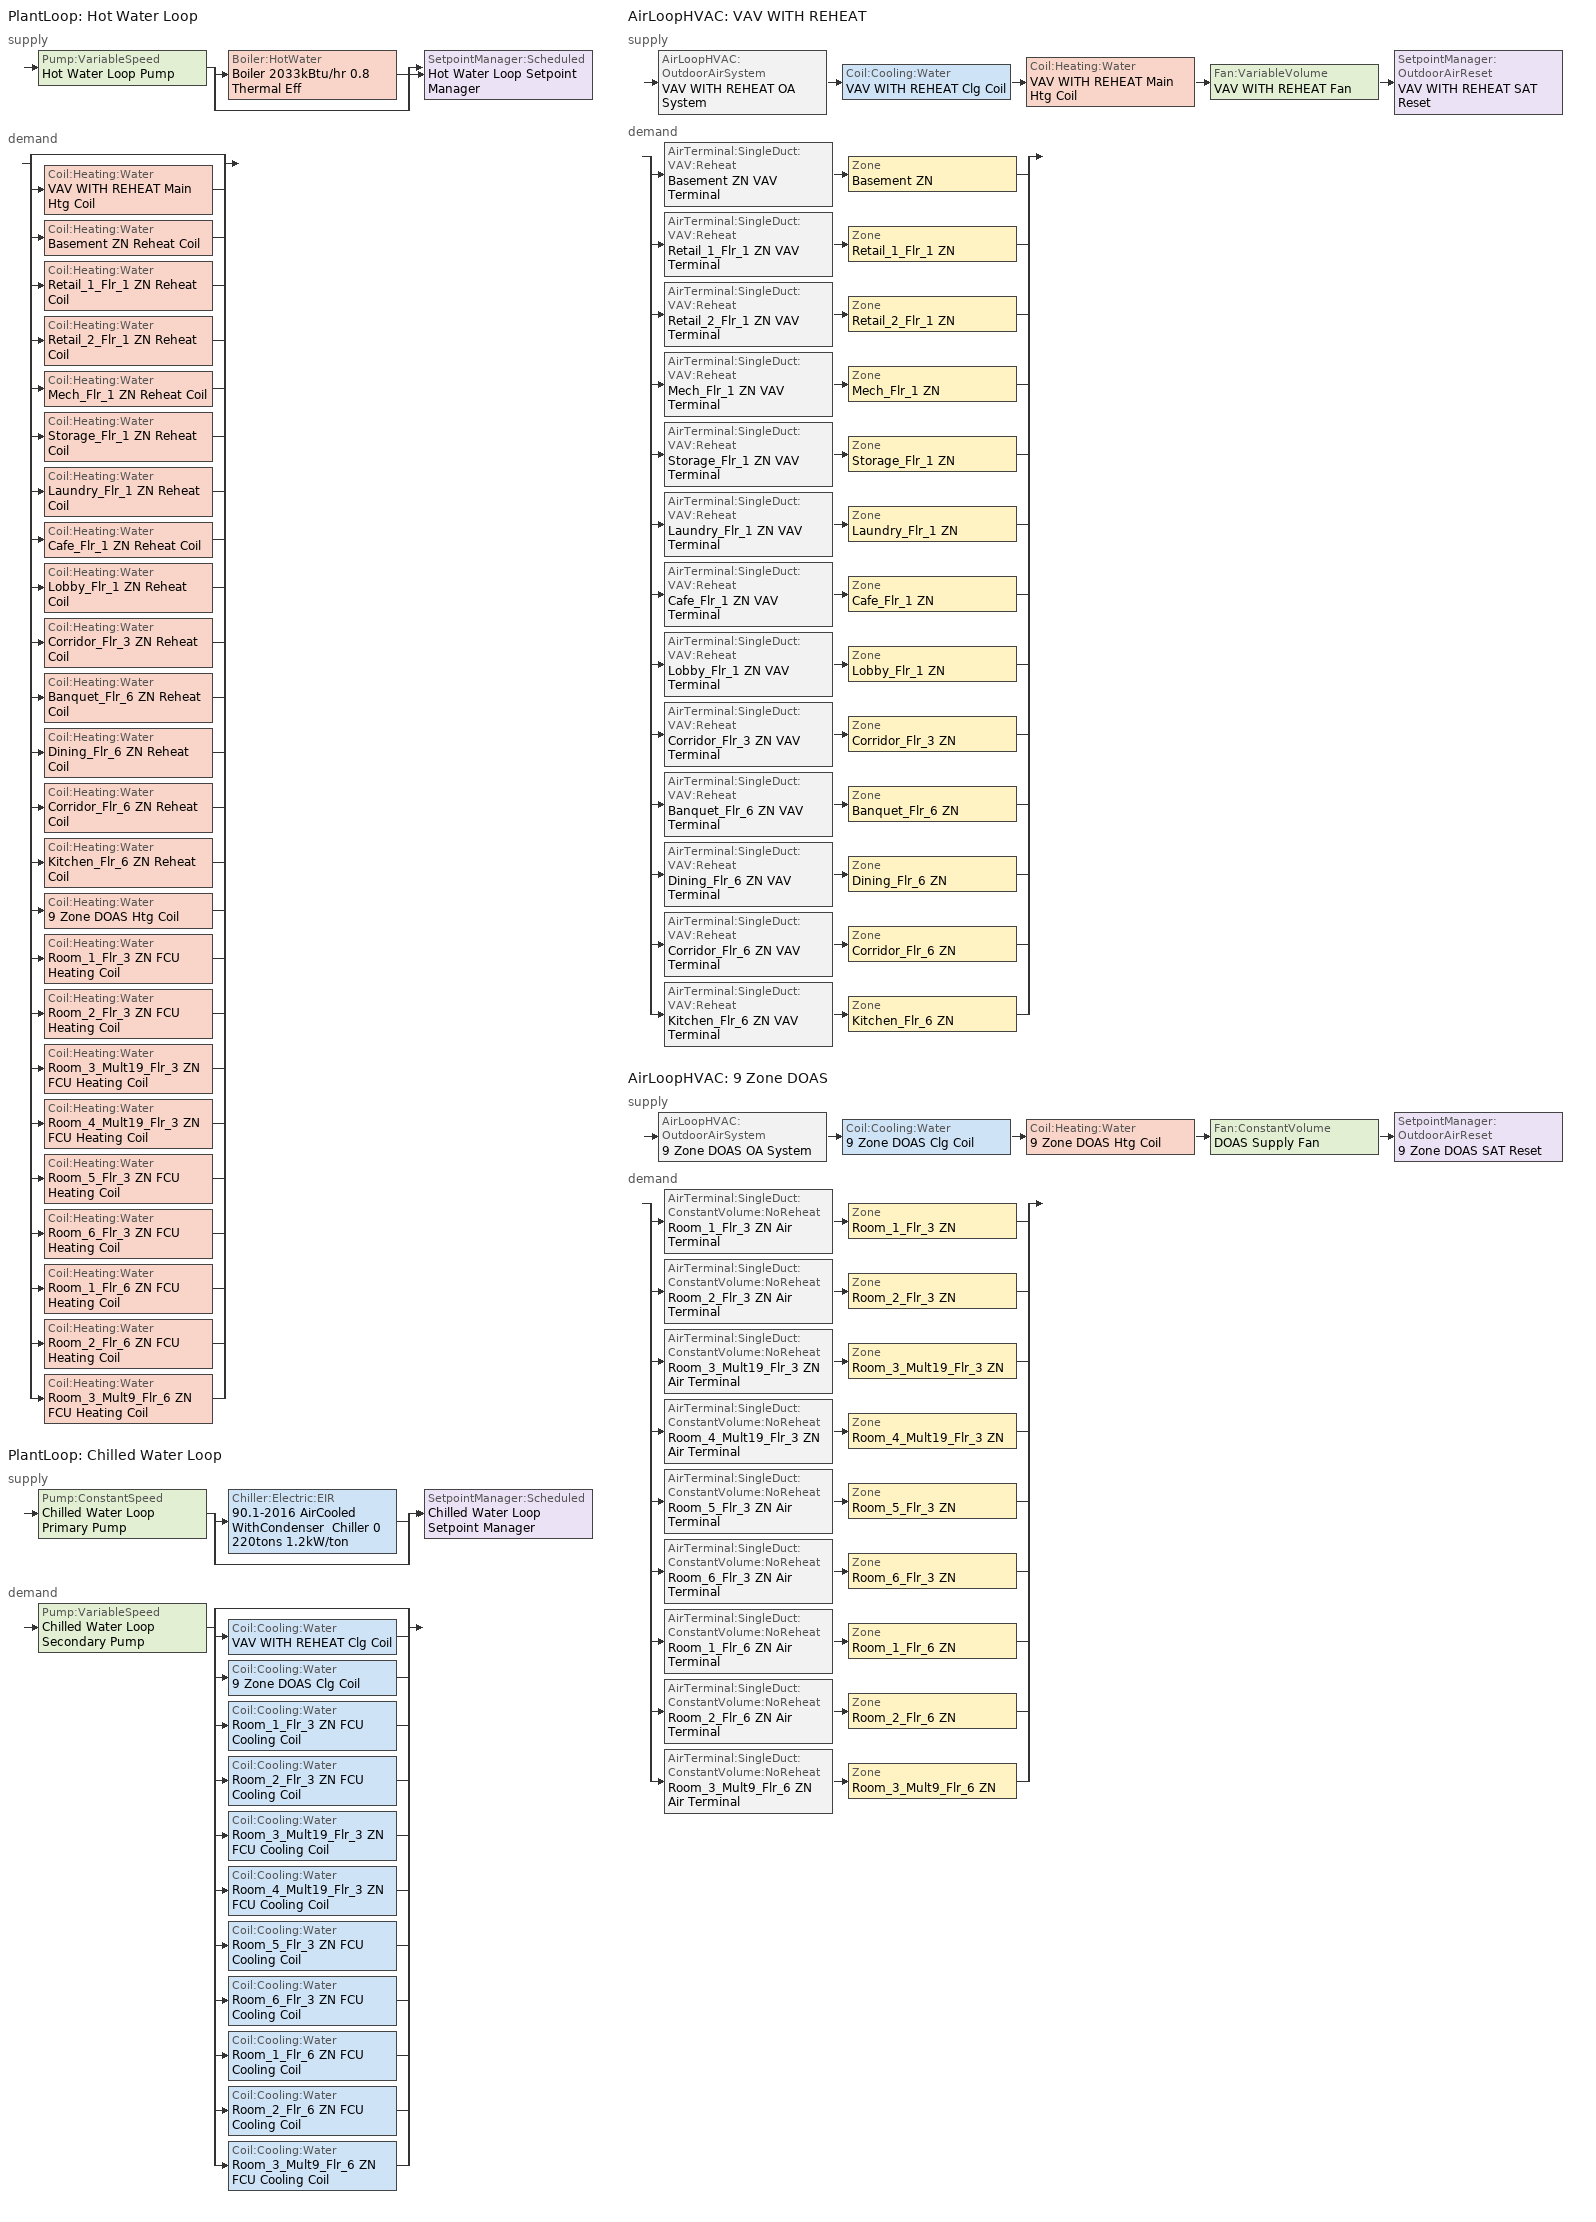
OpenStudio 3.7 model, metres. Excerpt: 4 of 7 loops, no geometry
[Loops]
PlantLoop 'Hot Water Loop'
 supply: Pump:VariableSpeed 'Hot Water Loop Pump' > split
  | Boiler:HotWater 'Boiler 2033kBtu/hr 0.8 Thermal Eff'
  | bypass
  join > SetpointManager:Scheduled 'Hot Water Loop Setpoint Manager'
 demand: split
  | bypass
  | Coil:Heating:Water 'VAV WITH REHEAT Main Htg Coil'
  | Coil:Heating:Water 'Basement ZN Reheat Coil'
  | Coil:Heating:Water 'Retail_1_Flr_1 ZN Reheat Coil'
  | Coil:Heating:Water 'Retail_2_Flr_1 ZN Reheat Coil'
  | Coil:Heating:Water 'Mech_Flr_1 ZN Reheat Coil'
  | Coil:Heating:Water 'Storage_Flr_1 ZN Reheat Coil'
  | Coil:Heating:Water 'Laundry_Flr_1 ZN Reheat Coil'
  | Coil:Heating:Water 'Cafe_Flr_1 ZN Reheat Coil'
  | Coil:Heating:Water 'Lobby_Flr_1 ZN Reheat Coil'
  | Coil:Heating:Water 'Corridor_Flr_3 ZN Reheat Coil'
  | Coil:Heating:Water 'Banquet_Flr_6 ZN Reheat Coil'
  | Coil:Heating:Water 'Dining_Flr_6 ZN Reheat Coil'
  | Coil:Heating:Water 'Corridor_Flr_6 ZN Reheat Coil'
  | Coil:Heating:Water 'Kitchen_Flr_6 ZN Reheat Coil'
  | Coil:Heating:Water '9 Zone DOAS Htg Coil'
  | Coil:Heating:Water 'Room_1_Flr_3 ZN FCU Heating Coil'
  | Coil:Heating:Water 'Room_2_Flr_3 ZN FCU Heating Coil'
  | Coil:Heating:Water 'Room_3_Mult19_Flr_3 ZN FCU Heating Coil'
  | Coil:Heating:Water 'Room_4_Mult19_Flr_3 ZN FCU Heating Coil'
  | Coil:Heating:Water 'Room_5_Flr_3 ZN FCU Heating Coil'
  | Coil:Heating:Water 'Room_6_Flr_3 ZN FCU Heating Coil'
  | Coil:Heating:Water 'Room_1_Flr_6 ZN FCU Heating Coil'
  | Coil:Heating:Water 'Room_2_Flr_6 ZN FCU Heating Coil'
  | Coil:Heating:Water 'Room_3_Mult9_Flr_6 ZN FCU Heating Coil'
PlantLoop 'Chilled Water Loop'
 supply: Pump:ConstantSpeed 'Chilled Water Loop Primary Pump' > split
  | Chiller:Electric:EIR '90.1-2016 AirCooled WithCondenser  Chiller 0 220tons 1.2kW/ton'
  | bypass
  join > SetpointManager:Scheduled 'Chilled Water Loop Setpoint Manager'
 demand: Pump:VariableSpeed 'Chilled Water Loop Secondary Pump' > split
  | bypass
  | Coil:Cooling:Water 'VAV WITH REHEAT Clg Coil'
  | Coil:Cooling:Water '9 Zone DOAS Clg Coil'
  | Coil:Cooling:Water 'Room_1_Flr_3 ZN FCU Cooling Coil'
  | Coil:Cooling:Water 'Room_2_Flr_3 ZN FCU Cooling Coil'
  | Coil:Cooling:Water 'Room_3_Mult19_Flr_3 ZN FCU Cooling Coil'
  | Coil:Cooling:Water 'Room_4_Mult19_Flr_3 ZN FCU Cooling Coil'
  | Coil:Cooling:Water 'Room_5_Flr_3 ZN FCU Cooling Coil'
  | Coil:Cooling:Water 'Room_6_Flr_3 ZN FCU Cooling Coil'
  | Coil:Cooling:Water 'Room_1_Flr_6 ZN FCU Cooling Coil'
  | Coil:Cooling:Water 'Room_2_Flr_6 ZN FCU Cooling Coil'
  | Coil:Cooling:Water 'Room_3_Mult9_Flr_6 ZN FCU Cooling Coil'
AirLoopHVAC 'VAV WITH REHEAT'
 supply: AirLoopHVAC:OutdoorAirSystem 'VAV WITH REHEAT OA System' > Coil:Cooling:Water 'VAV WITH REHEAT Clg Coil' > Coil:Heating:Water 'VAV WITH REHEAT Main Htg Coil' > Fan:VariableVolume 'VAV WITH REHEAT Fan' > SetpointManager:OutdoorAirReset 'VAV WITH REHEAT SAT Reset'
 demand: split
  | AirTerminal:SingleDuct:VAV:Reheat 'Basement ZN VAV Terminal' > Zone 'Basement ZN'
  | AirTerminal:SingleDuct:VAV:Reheat 'Retail_1_Flr_1 ZN VAV Terminal' > Zone 'Retail_1_Flr_1 ZN'
  | AirTerminal:SingleDuct:VAV:Reheat 'Retail_2_Flr_1 ZN VAV Terminal' > Zone 'Retail_2_Flr_1 ZN'
  | AirTerminal:SingleDuct:VAV:Reheat 'Mech_Flr_1 ZN VAV Terminal' > Zone 'Mech_Flr_1 ZN'
  | AirTerminal:SingleDuct:VAV:Reheat 'Storage_Flr_1 ZN VAV Terminal' > Zone 'Storage_Flr_1 ZN'
  | AirTerminal:SingleDuct:VAV:Reheat 'Laundry_Flr_1 ZN VAV Terminal' > Zone 'Laundry_Flr_1 ZN'
  | AirTerminal:SingleDuct:VAV:Reheat 'Cafe_Flr_1 ZN VAV Terminal' > Zone 'Cafe_Flr_1 ZN'
  | AirTerminal:SingleDuct:VAV:Reheat 'Lobby_Flr_1 ZN VAV Terminal' > Zone 'Lobby_Flr_1 ZN'
  | AirTerminal:SingleDuct:VAV:Reheat 'Corridor_Flr_3 ZN VAV Terminal' > Zone 'Corridor_Flr_3 ZN'
  | AirTerminal:SingleDuct:VAV:Reheat 'Banquet_Flr_6 ZN VAV Terminal' > Zone 'Banquet_Flr_6 ZN'
  | AirTerminal:SingleDuct:VAV:Reheat 'Dining_Flr_6 ZN VAV Terminal' > Zone 'Dining_Flr_6 ZN'
  | AirTerminal:SingleDuct:VAV:Reheat 'Corridor_Flr_6 ZN VAV Terminal' > Zone 'Corridor_Flr_6 ZN'
  | AirTerminal:SingleDuct:VAV:Reheat 'Kitchen_Flr_6 ZN VAV Terminal' > Zone 'Kitchen_Flr_6 ZN'
AirLoopHVAC '9 Zone DOAS'
 supply: AirLoopHVAC:OutdoorAirSystem '9 Zone DOAS OA System' > Coil:Cooling:Water '9 Zone DOAS Clg Coil' > Coil:Heating:Water '9 Zone DOAS Htg Coil' > Fan:ConstantVolume 'DOAS Supply Fan' > SetpointManager:OutdoorAirReset '9 Zone DOAS SAT Reset'
 demand: split
  | AirTerminal:SingleDuct:ConstantVolume:NoReheat 'Room_1_Flr_3 ZN Air Terminal' > Zone 'Room_1_Flr_3 ZN'
  | AirTerminal:SingleDuct:ConstantVolume:NoReheat 'Room_2_Flr_3 ZN Air Terminal' > Zone 'Room_2_Flr_3 ZN'
  | AirTerminal:SingleDuct:ConstantVolume:NoReheat 'Room_3_Mult19_Flr_3 ZN Air Terminal' > Zone 'Room_3_Mult19_Flr_3 ZN'
  | AirTerminal:SingleDuct:ConstantVolume:NoReheat 'Room_4_Mult19_Flr_3 ZN Air Terminal' > Zone 'Room_4_Mult19_Flr_3 ZN'
  | AirTerminal:SingleDuct:ConstantVolume:NoReheat 'Room_5_Flr_3 ZN Air Terminal' > Zone 'Room_5_Flr_3 ZN'
  | AirTerminal:SingleDuct:ConstantVolume:NoReheat 'Room_6_Flr_3 ZN Air Terminal' > Zone 'Room_6_Flr_3 ZN'
  | AirTerminal:SingleDuct:ConstantVolume:NoReheat 'Room_1_Flr_6 ZN Air Terminal' > Zone 'Room_1_Flr_6 ZN'
  | AirTerminal:SingleDuct:ConstantVolume:NoReheat 'Room_2_Flr_6 ZN Air Terminal' > Zone 'Room_2_Flr_6 ZN'
  | AirTerminal:SingleDuct:ConstantVolume:NoReheat 'Room_3_Mult9_Flr_6 ZN Air Terminal' > Zone 'Room_3_Mult9_Flr_6 ZN'
[Sizing:Zone] Zone Cooling Design Supply Air Temperature Input Method=SupplyAirTemperature; Zone Cooling Design Supply Air Temperature {C}=12.7778; Zone Cooling Design Supply Air Temperature Difference {deltaC}=11.11; Zone Heating Design Supply Air Temperature Input Method=SupplyAirTemperature; Zone Heating Design Supply Air Temperature {C}=40; Zone Heating Design Supply Air Temperature Difference {deltaC}=11.11; Zone Cooling Design Supply Air Humidity Ratio {kg-H2O/kg-air}=0.0085; Zone Heating Design Supply Air Humidity Ratio {kg-H2O/kg-air}=0.008; Heating Design Air Flow Method=DesignDay; Zone Load Sizing Method=Sensible Load Only No Latent Load; Zone Latent Cooling Design Supply Air Humidity Ratio Input Method=HumidityRatioDifference; Zone Cooling Design Supply Air Humidity Ratio Difference {kgWater/kgDryAir}=0.005; Zone Latent Heating Design Supply Air Humidity Ratio Input Method=HumidityRatioDifference; Zone Humidification Design Supply Air Humidity Ratio Difference {kgWater/kgDryAir}=0.005
Name | Cooling Design Air Flow Method | Account for Dedicated Outdoor Air System | Dedicated Outdoor Air System Control Strategy | Dedicated Outdoor Air Low Setpoint Temperature for Design {C} | Dedicated Outdoor Air High Setpoint Temperature for Design {C} | Design Minimum Zone Ventilation Efficiency | Cooling Minimum Air Flow {m3/s}
Banquet_Flr_6 ZN; Cafe_Flr_1 ZN; Corridor_Flr_3 ZN; Corridor_Flr_6 ZN; Dining_Flr_6 ZN; Lobby_Flr_1 ZN; Mech_Flr_1 ZN; Retail_1_Flr_1 ZN; Retail_2_Flr_1 ZN; Storage_Flr_1 ZN | DesignDayWithLimit | No | NeutralSupplyAir | autosize | autosize | 0.6
Laundry_Flr_1 ZN | DesignDayWithLimit | No | NeutralSupplyAir | autosize | autosize | 0.6 | 0.235679
Room_1_Flr_3 ZN; Room_1_Flr_6 ZN; Room_2_Flr_3 ZN; Room_2_Flr_6 ZN; Room_3_Mult19_Flr_3 ZN; Room_3_Mult9_Flr_6 ZN; Room_4_Mult19_Flr_3 ZN; Room_5_Flr_3 ZN; Room_6_Flr_3 ZN | DesignDay | Yes | ColdSupplyAir | 12.7778 | 15.5556
[Zone equipment]
Banquet_Flr_6 ZN: Banquet_Flr_6 ZN VAV Terminal, Banquet_Flr_6 Exhaust Fan
Basement ZN: Basement ZN VAV Terminal
Cafe_Flr_1 ZN: Cafe_Flr_1 ZN VAV Terminal
Corridor_Flr_3 ZN: Corridor_Flr_3 ZN VAV Terminal
Corridor_Flr_6 ZN: Corridor_Flr_6 ZN VAV Terminal
Dining_Flr_6 ZN: Dining_Flr_6 ZN VAV Terminal, Dining_Flr_6 Exhaust Fan
Kitchen_Flr_6 ZN: Kitchen_Flr_6 ZN VAV Terminal, Kitchen_Flr_6 Exhaust Fan
Laundry_Flr_1 ZN: Laundry_Flr_1 ZN VAV Terminal, Laundry_Flr_1 Exhaust Fan
Lobby_Flr_1 ZN: Lobby_Flr_1 ZN VAV Terminal, Lobby_Flr_1 ZN Dummy Transfer Air (Source) Fan
Mech_Flr_1 ZN: Mech_Flr_1 ZN VAV Terminal
Retail_1_Flr_1 ZN: Retail_1_Flr_1 ZN VAV Terminal
Retail_2_Flr_1 ZN: Retail_2_Flr_1 ZN VAV Terminal
Room_1_Flr_3 ZN: Room_1_Flr_3 ZN Air Terminal, Room_1_Flr_3 ZN FCU
Room_1_Flr_6 ZN: Room_1_Flr_6 ZN Air Terminal, Room_1_Flr_6 ZN FCU
Room_2_Flr_3 ZN: Room_2_Flr_3 ZN Air Terminal, Room_2_Flr_3 ZN FCU
Room_2_Flr_6 ZN: Room_2_Flr_6 ZN Air Terminal, Room_2_Flr_6 ZN FCU
Room_3_Mult19_Flr_3 ZN: Room_3_Mult19_Flr_3 ZN Air Terminal, Room_3_Mult19_Flr_3 ZN FCU
Room_3_Mult9_Flr_6 ZN: Room_3_Mult9_Flr_6 ZN Air Terminal, Room_3_Mult9_Flr_6 ZN FCU
Room_4_Mult19_Flr_3 ZN: Room_4_Mult19_Flr_3 ZN Air Terminal, Room_4_Mult19_Flr_3 ZN FCU
Room_5_Flr_3 ZN: Room_5_Flr_3 ZN Air Terminal, Room_5_Flr_3 ZN FCU
Room_6_Flr_3 ZN: Room_6_Flr_3 ZN Air Terminal, Room_6_Flr_3 ZN FCU
Storage_Flr_1 ZN: Storage_Flr_1 ZN VAV Terminal
[PlantLoop] Glycol Concentration=0; Plant Loop Volume {m3}=Autocalculate; Load Distribution Scheme=Optimal
Name | Fluid Type | Minimum Loop Temperature {C} | Maximum Loop Temperature {C} | Common Pipe Simulation
Hot Water Loop | Water | 10
Chilled Water Loop |  | 1 | 40 | CommonPipe
[Sizing:Plant] Sizing Option=NonCoincident; Zone Timesteps in Averaging Window=1; Coincident Sizing Factor Mode=None
Name | Loop Type | Design Loop Exit Temperature {C} | Loop Design Temperature Difference {deltaC}
Hot Water Loop | Heating | 60 | 11.1111
Chilled Water Loop | Cooling | 6.66667 | 8.33333
[SetpointManager:Scheduled] Control Variable=Temperature
Name | Schedule | Setpoint Node or NodeList
Hot Water Loop Setpoint Manager | Hot Water Loop Temp - 140F | Hot Water Loop Supply Outlet Node
Chilled Water Loop Setpoint Manager | Chilled Water Loop Temp - 44F | Chilled Water Loop Supply Outlet Node
[Pump:VariableSpeed] Coefficient 1 of the Part Load Performance Curve=0; Coefficient 2 of the Part Load Performance Curve=0.0205; Coefficient 3 of the Part Load Performance Curve=0.4101; Coefficient 4 of the Part Load Performance Curve=0.5753; Pump Control Type=Intermittent; Skin Loss Radiative Fraction=0.5; Design Power Sizing Method=PowerPerFlowPerPressure; Design Electric Power per Unit Flow Rate {W/(m3/s)}=348701.1; Design Shaft Power per Unit Flow Rate per Unit Head {W-s/m3-Pa}=1.28205; Design Minimum Flow Rate Fraction=0
Name | Rated Pump Head {Pa} | Motor Efficiency | Fraction of Motor Inefficiencies to Fluid Stream
Hot Water Loop Pump | 179344 | 0.895
Chilled Water Loop Secondary Pump | 134508 | 0.917 | 0
[Boiler:HotWater]
Boiler 2033kBtu/hr 0.8 Thermal Eff: Fuel Type=NaturalGas; Nominal Thermal Efficiency=0.8; Efficiency Curve Temperature Evaluation Variable=LeavingBoiler; Normalized Boiler Efficiency Curve=Boiler with Minimum Turndown; Minimum Part Load Ratio=0; Maximum Part Load Ratio=1.2; Optimum Part Load Ratio=1; Water Outlet Upper Temperature Limit {C}=95; Boiler Flow Mode=LeavingSetpointModulated; On Cycle Parasitic Electric Load {W}=0; Off Cycle Parasitic Fuel Load {W}=0; Sizing Factor=1.2
[Pump:ConstantSpeed]
Chilled Water Loop Primary Pump: Rated Flow Rate {m3/s}=autosize; Rated Pump Head {Pa}=44836; Rated Power Consumption {W}=autosize; Motor Efficiency=0.865; Fraction of Motor Inefficiencies to Fluid Stream=0; Pump Control Type=Intermittent; Design Power Sizing Method=PowerPerFlowPerPressure; Design Electric Power per Unit Flow Rate {W/(m3/s)}=348701.1; Design Shaft Power per Unit Flow Rate per Unit Head {W-s/m3-Pa}=1.28205
[Chiller:Electric:EIR]
90.1-2016 AirCooled WithCondenser  Chiller 0 220tons 1.2kW/ton: Reference Capacity {W}=Autosize; Reference COP {W/W}=2.96044; Reference Leaving Chilled Water Temperature {C}=6.66667; Reference Entering Condenser Fluid Temperature {C}=35; Reference Chilled Water Flow Rate {m3/s}=Autosize; Cooling Capacity Function of Temperature Curve=AirCooled_Chiller_2010_PathA_CAPFT; Electric Input to Cooling Output Ratio Function of Temperature Curve=AirCooled_Chiller_2010_PathA_EIRFT; Electric Input to Cooling Output Ratio Function of Part Load Ratio Curve=AirCooled_Chiller_AllCapacities_2004_2010_EIRFPLR; Minimum Part Load Ratio=0.15; Maximum Part Load Ratio=1; Optimum Part Load Ratio=1; Minimum Unloading Ratio=0.25; Condenser Type=AirCooled; Leaving Chilled Water Lower Temperature Limit {C}=2.22222; Chiller Flow Mode=ConstantFlow; Design Heat Recovery Water Flow Rate {m3/s}=Autosize; Sizing Factor=1; Basin Heater Capacity {W/K}=0; Basin Heater Setpoint Temperature {C}=10; Condenser Heat Recovery Relative Capacity Fraction=1
[AirLoopHVAC] Availability Schedule=HotelLarge HVACOperationSchd; Design Supply Air Flow Rate {m3/s}=autosize; Design Return Air Flow Fraction of Supply Air Flow=1
VAV WITH REHEAT; 9 Zone DOAS
[Sizing:System] Preheat Design Humidity Ratio {kg-H2O/kg-Air}=0.008; Precool Design Humidity Ratio {kg-H2O/kg-Air}=0.008; Central Cooling Design Supply Air Temperature {C}=12.7778; Sizing Option=Coincident; Central Cooling Design Supply Air Humidity Ratio {kg-H2O/kg-Air}=0.0085; Zone Maximum Outdoor Air Fraction=1; Cooling Supply Air Flow Rate Per Floor Area {m3/s-m2}=0.00996765; Cooling Fraction of Autosized Cooling Supply Air Flow Rate=1; Cooling Supply Air Flow Rate Per Unit Cooling Capacity {m3/s-W}=3.94755e-05; Heating Supply Air Flow Rate Per Floor Area {m3/s-m2}=0.00996765; Heating Fraction of Autosized Heating Supply Air Flow Rate=1; Heating Fraction of Autosized Cooling Supply Air Flow Rate=1; Heating Supply Air Flow Rate Per Unit Heating Capacity {m3/s-W}=3.15882e-05; Cooling Design Capacity Method=CoolingDesignCapacity; Cooling Design Capacity {W}=autosize; Cooling Design Capacity Per Floor Area {W/m2}=234.7; Fraction of Autosized Cooling Design Capacity=1; Heating Design Capacity Method=HeatingDesignCapacity; Heating Design Capacity {W}=autosize; Heating Design Capacity Per Floor Area {W/m2}=157; Fraction of Autosized Heating Design Capacity=1; Central Cooling Capacity Control Method=OnOff; Occupant Diversity=autosize
Name | Type of Load to Size On | Design Outdoor Air Flow Rate {m3/s} | Central Heating Maximum System Air Flow Ratio | Preheat Design Temperature {C} | Precool Design Temperature {C} | Central Heating Design Supply Air Temperature {C} | 100% Outdoor Air in Cooling | 100% Outdoor Air in Heating | Central Heating Design Supply Air Humidity Ratio {kg-H2O/kg-Air} | Cooling Design Air Flow Method | Heating Design Air Flow Method | System Outdoor Air Method
VAV WITH REHEAT | Sensible | 9.84798 | 0.3 | 7.22222 | 12.7778 | 12.7778 | No | No | 0.008 | DesignDay | DesignDay | ZoneSum
9 Zone DOAS | VentilationRequirement |  | 1 | 7 | 12.8 | 15.5556 | Yes | Yes
[Fan:VariableVolume]
VAV WITH REHEAT Fan: Availability Schedule=Always On Discrete; Fan Total Efficiency=0.6175; Pressure Rise {Pa}=1389.92; Maximum Flow Rate {m3/s}=Autosize; Fan Power Minimum Flow Rate Input Method=Fraction; Fan Power Minimum Flow Fraction=0.25; Fan Power Minimum Air Flow Rate {m3/s}=0; Motor Efficiency=0.95; Motor In Airstream Fraction=1; Fan Power Coefficient 1=0.04076; Fan Power Coefficient 2=0.0881; Fan Power Coefficient 3=-0.0729; Fan Power Coefficient 4=0.9437; Fan Power Coefficient 5=0
[Coil:Heating:Water] Availability Schedule=Always On Discrete; Rated Inlet Water Temperature {C}=60; Rated Outlet Water Temperature {C}=48.8889
Name | Rated Inlet Air Temperature {C} | Rated Outlet Air Temperature {C}
VAV WITH REHEAT Main Htg Coil | 7.22222 | 12.7778
Basement ZN Reheat Coil; Retail_1_Flr_1 ZN Reheat Coil; Retail_2_Flr_1 ZN Reheat Coil; Mech_Flr_1 ZN Reheat Coil; Storage_Flr_1 ZN Reheat Coil; Laundry_Flr_1 ZN Reheat Coil; Cafe_Flr_1 ZN Reheat Coil; Lobby_Flr_1 ZN Reheat Coil; Corridor_Flr_3 ZN Reheat Coil; Banquet_Flr_6 ZN Reheat Coil; Dining_Flr_6 ZN Reheat Coil; Corridor_Flr_6 ZN Reheat Coil; Kitchen_Flr_6 ZN Reheat Coil | 12.7778 | 32.2222
9 Zone DOAS Htg Coil | 16.6 | 32.2
Room_1_Flr_3 ZN FCU Heating Coil; Room_2_Flr_3 ZN FCU Heating Coil; Room_3_Mult19_Flr_3 ZN FCU Heating Coil; Room_4_Mult19_Flr_3 ZN FCU Heating Coil; Room_5_Flr_3 ZN FCU Heating Coil; Room_6_Flr_3 ZN FCU Heating Coil; Room_1_Flr_6 ZN FCU Heating Coil; Room_2_Flr_6 ZN FCU Heating Coil; Room_3_Mult9_Flr_6 ZN FCU Heating Coil | 16.6 | 40
[Controller:WaterCoil] Minimum Actuated Flow {m3/s}=0
Name | Water Coil | Action | Controller Convergence Tolerance {deltaC}
VAV WITH REHEAT Main Htg Coil Controller | VAV WITH REHEAT Main Htg Coil | Normal | 0.0001
VAV WITH REHEAT Clg Coil Controller | VAV WITH REHEAT Clg Coil | Reverse
Basement ZN Reheat Coil Controller | Basement ZN Reheat Coil | Normal | 0.0001
Retail_1_Flr_1 ZN Reheat Coil Controller | Retail_1_Flr_1 ZN Reheat Coil | Normal | 0.0001
Retail_2_Flr_1 ZN Reheat Coil Controller | Retail_2_Flr_1 ZN Reheat Coil | Normal | 0.0001
Mech_Flr_1 ZN Reheat Coil Controller | Mech_Flr_1 ZN Reheat Coil | Normal | 0.0001
Storage_Flr_1 ZN Reheat Coil Controller | Storage_Flr_1 ZN Reheat Coil | Normal | 0.0001
Laundry_Flr_1 ZN Reheat Coil Controller | Laundry_Flr_1 ZN Reheat Coil | Normal | 0.0001
Cafe_Flr_1 ZN Reheat Coil Controller | Cafe_Flr_1 ZN Reheat Coil | Normal | 0.0001
Lobby_Flr_1 ZN Reheat Coil Controller | Lobby_Flr_1 ZN Reheat Coil | Normal | 0.0001
Corridor_Flr_3 ZN Reheat Coil Controller | Corridor_Flr_3 ZN Reheat Coil | Normal | 0.0001
Banquet_Flr_6 ZN Reheat Coil Controller | Banquet_Flr_6 ZN Reheat Coil | Normal | 0.0001
Dining_Flr_6 ZN Reheat Coil Controller | Dining_Flr_6 ZN Reheat Coil | Normal | 0.0001
Corridor_Flr_6 ZN Reheat Coil Controller | Corridor_Flr_6 ZN Reheat Coil | Normal | 0.0001
Kitchen_Flr_6 ZN Reheat Coil Controller | Kitchen_Flr_6 ZN Reheat Coil | Normal | 0.0001
9 Zone DOAS Htg Coil Controller | 9 Zone DOAS Htg Coil | Normal | 0.0001
9 Zone DOAS Clg Coil Controller | 9 Zone DOAS Clg Coil | Reverse
Room_1_Flr_3 ZN FCU Cooling Coil Controller | Room_1_Flr_3 ZN FCU Cooling Coil | Reverse
Room_1_Flr_3 ZN FCU Heating Coil Controller | Room_1_Flr_3 ZN FCU Heating Coil | Normal | 0.0001
Room_2_Flr_3 ZN FCU Cooling Coil Controller | Room_2_Flr_3 ZN FCU Cooling Coil | Reverse
Room_2_Flr_3 ZN FCU Heating Coil Controller | Room_2_Flr_3 ZN FCU Heating Coil | Normal | 0.0001
Room_3_Mult19_Flr_3 ZN FCU Cooling Coil Controller | Room_3_Mult19_Flr_3 ZN FCU Cooling Coil | Reverse
Room_3_Mult19_Flr_3 ZN FCU Heating Coil Controller | Room_3_Mult19_Flr_3 ZN FCU Heating Coil | Normal | 0.0001
Room_4_Mult19_Flr_3 ZN FCU Cooling Coil Controller | Room_4_Mult19_Flr_3 ZN FCU Cooling Coil | Reverse
Room_4_Mult19_Flr_3 ZN FCU Heating Coil Controller | Room_4_Mult19_Flr_3 ZN FCU Heating Coil | Normal | 0.0001
Room_5_Flr_3 ZN FCU Cooling Coil Controller | Room_5_Flr_3 ZN FCU Cooling Coil | Reverse
Room_5_Flr_3 ZN FCU Heating Coil Controller | Room_5_Flr_3 ZN FCU Heating Coil | Normal | 0.0001
Room_6_Flr_3 ZN FCU Cooling Coil Controller | Room_6_Flr_3 ZN FCU Cooling Coil | Reverse
Room_6_Flr_3 ZN FCU Heating Coil Controller | Room_6_Flr_3 ZN FCU Heating Coil | Normal | 0.0001
Room_1_Flr_6 ZN FCU Cooling Coil Controller | Room_1_Flr_6 ZN FCU Cooling Coil | Reverse
Room_1_Flr_6 ZN FCU Heating Coil Controller | Room_1_Flr_6 ZN FCU Heating Coil | Normal | 0.0001
Room_2_Flr_6 ZN FCU Cooling Coil Controller | Room_2_Flr_6 ZN FCU Cooling Coil | Reverse
Room_2_Flr_6 ZN FCU Heating Coil Controller | Room_2_Flr_6 ZN FCU Heating Coil | Normal | 0.0001
Room_3_Mult9_Flr_6 ZN FCU Cooling Coil Controller | Room_3_Mult9_Flr_6 ZN FCU Cooling Coil | Reverse
Room_3_Mult9_Flr_6 ZN FCU Heating Coil Controller | Room_3_Mult9_Flr_6 ZN FCU Heating Coil | Normal | 0.0001
[Coil:Cooling:Water] Availability Schedule=Always On Discrete; Design Inlet Water Temperature {C}=Autosize; Heat Exchanger Configuration=CrossFlow
VAV WITH REHEAT Clg Coil; 9 Zone DOAS Clg Coil; Room_1_Flr_3 ZN FCU Cooling Coil; Room_2_Flr_3 ZN FCU Cooling Coil; Room_3_Mult19_Flr_3 ZN FCU Cooling Coil; Room_4_Mult19_Flr_3 ZN FCU Cooling Coil; Room_5_Flr_3 ZN FCU Cooling Coil; Room_6_Flr_3 ZN FCU Cooling Coil; Room_1_Flr_6 ZN FCU Cooling Coil; Room_2_Flr_6 ZN FCU Cooling Coil; Room_3_Mult9_Flr_6 ZN FCU Cooling Coil
[Controller:OutdoorAir] Maximum Outdoor Air Flow Rate {m3/s}=Autosize; Economizer Control Action Type=ModulateFlow; Lockout Type=LockoutWithHeating; Minimum Limit Type=FixedMinimum; Minimum Outdoor Air Schedule=HotelLarge MinOA_MotorizedDamper_Sched; High Humidity Control=No; Economizer Operation Staging=InterlockedWithMechanicalCooling
Name | Minimum Outdoor Air Flow Rate {m3/s} | Economizer Control Type | Controller Mechanical Ventilation | Heat Recovery Bypass Control Type | Minimum Fraction of Outdoor Air Schedule
VAV WITH REHEAT OA Controller | 0 | DifferentialDryBulb | VAV WITH REHEAT Vent Controller | BypassWhenOAFlowGreaterThanMinimum
9 Zone DOAS OA Controller | autosize | DifferentialDrybulb | Controller Mechanical Ventilation 1 | BypassWhenWithinEconomizerLimits | HotelLarge FLR_3_DOAS_OAminOAFracSchedule
[Controller:MechanicalVentilation] Availability Schedule=Always On Discrete
Name | System Outdoor Air Method
VAV WITH REHEAT Vent Controller | Standard62.1VentilationRateProcedureWithLimit
Controller Mechanical Ventilation 1
[AirLoopHVAC:OutdoorAirSystem]
Name | Controller
VAV WITH REHEAT OA System | VAV WITH REHEAT OA Controller
9 Zone DOAS OA System | 9 Zone DOAS OA Controller
[AirTerminal:SingleDuct:VAV:Reheat] Availability Schedule=Always On Discrete; Maximum Air Flow Rate {m3/s}=AutoSize; Zone Minimum Air Flow Input Method=Constant; Constant Minimum Air Flow Fraction=0.482311; Fixed Minimum Air Flow Rate {m3/s}=0; Maximum Hot Water or Steam Flow Rate {m3/s}=AutoSize; Minimum Hot Water or Steam Flow Rate {m3/s}=0; Convergence Tolerance=0.001; Damper Heating Action=ReverseWithLimits; Maximum Flow per Zone Floor Area During Reheat {m3/s-m2}=AutoSize; Maximum Flow Fraction During Reheat=0.5; Maximum Reheat Air Temperature {C}=32.2222; Control For Outdoor Air=No
Name | Reheat Coil
Basement ZN VAV Terminal | Basement ZN Reheat Coil
Retail_1_Flr_1 ZN VAV Terminal | Retail_1_Flr_1 ZN Reheat Coil
Retail_2_Flr_1 ZN VAV Terminal | Retail_2_Flr_1 ZN Reheat Coil
Mech_Flr_1 ZN VAV Terminal | Mech_Flr_1 ZN Reheat Coil
Storage_Flr_1 ZN VAV Terminal | Storage_Flr_1 ZN Reheat Coil
Laundry_Flr_1 ZN VAV Terminal | Laundry_Flr_1 ZN Reheat Coil
Cafe_Flr_1 ZN VAV Terminal | Cafe_Flr_1 ZN Reheat Coil
Lobby_Flr_1 ZN VAV Terminal | Lobby_Flr_1 ZN Reheat Coil
Corridor_Flr_3 ZN VAV Terminal | Corridor_Flr_3 ZN Reheat Coil
Banquet_Flr_6 ZN VAV Terminal | Banquet_Flr_6 ZN Reheat Coil
Dining_Flr_6 ZN VAV Terminal | Dining_Flr_6 ZN Reheat Coil
Corridor_Flr_6 ZN VAV Terminal | Corridor_Flr_6 ZN Reheat Coil
Kitchen_Flr_6 ZN VAV Terminal | Kitchen_Flr_6 ZN Reheat Coil
[Fan:ConstantVolume]
DOAS Supply Fan: Availability Schedule=Always On Discrete; Fan Total Efficiency=0.58175; Pressure Rise {Pa}=622.722; Maximum Flow Rate {m3/s}=2.0512; Motor Efficiency=0.895; Motor In Airstream Fraction=1
[SetpointManager:OutdoorAirReset] Control Variable=Temperature; Setpoint at Outdoor Low Temperature {C}=15.5556; Setpoint at Outdoor High Temperature {C}=12.7778; Outdoor High Temperature {C}=21.1111
Name | Outdoor Low Temperature {C} | Setpoint Node or NodeList
9 Zone DOAS SAT Reset | 15.5556 | 9 Zone DOAS Supply Outlet Node
VAV WITH REHEAT SAT Reset | 10 | VAV WITH REHEAT Supply Outlet Node
[AirTerminal:SingleDuct:ConstantVolume:NoReheat] Maximum Air Flow Rate {m3/s}=AutoSize
Name | Availability Schedule
Room_1_Flr_3 ZN Air Terminal; Room_2_Flr_3 ZN Air Terminal; Room_4_Mult19_Flr_3 ZN Air Terminal; Room_5_Flr_3 ZN Air Terminal; Room_6_Flr_3 ZN Air Terminal; Room_1_Flr_6 ZN Air Terminal; Room_2_Flr_6 ZN Air Terminal; Room_3_Mult9_Flr_6 ZN Air Terminal | LargeHotel_GuestRoom_Vent_Ctrl_Sch
Room_3_Mult19_Flr_3 ZN Air Terminal | Always On Discrete
[Fan:OnOff] Fan Total Efficiency=0.385; Pressure Rise {Pa}=270.9; Maximum Flow Rate {m3/s}=autosize; Motor Efficiency=0.7; Motor In Airstream Fraction=1
Name | Availability Schedule | Fan Power Ratio Function of Speed Ratio Curve | Fan Efficiency Ratio Function of Speed Ratio Curve
Room_1_Flr_3 ZN Fan Coil fan | Always On Discrete | Fan On Off Power Curve | Fan On Off Efficiency Curve
Room_2_Flr_3 ZN Fan Coil fan | Always On Discrete | Fan On Off Power Curve 1 | Fan On Off Efficiency Curve 1
Room_3_Mult19_Flr_3 ZN Fan Coil fan | GuestroomVacantFanSchedule | Fan On Off Power Curve 2 | Fan On Off Efficiency Curve 2
Room_4_Mult19_Flr_3 ZN Fan Coil fan | Always On Discrete | Fan On Off Power Curve 3 | Fan On Off Efficiency Curve 3
Room_5_Flr_3 ZN Fan Coil fan | Always On Discrete | Fan On Off Power Curve 4 | Fan On Off Efficiency Curve 4
Room_6_Flr_3 ZN Fan Coil fan | Always On Discrete | Fan On Off Power Curve 5 | Fan On Off Efficiency Curve 5
Room_1_Flr_6 ZN Fan Coil fan | Always On Discrete | Fan On Off Power Curve 6 | Fan On Off Efficiency Curve 6
Room_2_Flr_6 ZN Fan Coil fan | Always On Discrete | Fan On Off Power Curve 7 | Fan On Off Efficiency Curve 7
Room_3_Mult9_Flr_6 ZN Fan Coil fan | Always On Discrete | Fan On Off Power Curve 8 | Fan On Off Efficiency Curve 8
[ZoneHVAC:FourPipeFanCoil] Availability Schedule=Always On Discrete; Capacity Control Method=CyclingFan; Maximum Supply Air Flow Rate {m3/s}=autosize; Maximum Outdoor Air Flow Rate {m3/s}=0; Maximum Cold Water Flow Rate {m3/s}=autosize; Maximum Hot Water Flow Rate {m3/s}=autosize; Minimum Supply Air Temperature in Cooling Mode {C}=autosize; Maximum Supply Air Temperature in Heating Mode {C}=autosize
Name | Supply Air Fan | Cooling Coil | Heating Coil
Room_1_Flr_3 ZN FCU | Room_1_Flr_3 ZN Fan Coil fan | Room_1_Flr_3 ZN FCU Cooling Coil | Room_1_Flr_3 ZN FCU Heating Coil
Room_2_Flr_3 ZN FCU | Room_2_Flr_3 ZN Fan Coil fan | Room_2_Flr_3 ZN FCU Cooling Coil | Room_2_Flr_3 ZN FCU Heating Coil
Room_3_Mult19_Flr_3 ZN FCU | Room_3_Mult19_Flr_3 ZN Fan Coil fan | Room_3_Mult19_Flr_3 ZN FCU Cooling Coil | Room_3_Mult19_Flr_3 ZN FCU Heating Coil
Room_4_Mult19_Flr_3 ZN FCU | Room_4_Mult19_Flr_3 ZN Fan Coil fan | Room_4_Mult19_Flr_3 ZN FCU Cooling Coil | Room_4_Mult19_Flr_3 ZN FCU Heating Coil
Room_5_Flr_3 ZN FCU | Room_5_Flr_3 ZN Fan Coil fan | Room_5_Flr_3 ZN FCU Cooling Coil | Room_5_Flr_3 ZN FCU Heating Coil
Room_6_Flr_3 ZN FCU | Room_6_Flr_3 ZN Fan Coil fan | Room_6_Flr_3 ZN FCU Cooling Coil | Room_6_Flr_3 ZN FCU Heating Coil
Room_1_Flr_6 ZN FCU | Room_1_Flr_6 ZN Fan Coil fan | Room_1_Flr_6 ZN FCU Cooling Coil | Room_1_Flr_6 ZN FCU Heating Coil
Room_2_Flr_6 ZN FCU | Room_2_Flr_6 ZN Fan Coil fan | Room_2_Flr_6 ZN FCU Cooling Coil | Room_2_Flr_6 ZN FCU Heating Coil
Room_3_Mult9_Flr_6 ZN FCU | Room_3_Mult9_Flr_6 ZN Fan Coil fan | Room_3_Mult9_Flr_6 ZN FCU Cooling Coil | Room_3_Mult9_Flr_6 ZN FCU Heating Coil
[Fan:ZoneExhaust] System Availability Manager Coupling Mode=Decoupled
Name | Availability Schedule | Fan Total Efficiency | Pressure Rise {Pa} | Maximum Flow Rate {m3/s} | Balanced Exhaust Fraction Schedule
Dining_Flr_6 Exhaust Fan; Banquet_Flr_6 Exhaust Fan | HotelLarge Kitchen_Exhaust_SCH | 0.385 | 124.544 | 0.943895
Kitchen_Flr_6 Exhaust Fan | HotelLarge Kitchen_Exhaust_SCH | 0.385 | 124.544 | 1.88779 | HotelLarge Kitchen Exhaust Fan Balanced Exhaust Fraction Schedule
Laundry_Flr_1 Exhaust Fan | HotelLarge Hours_of_operation | 0.385 | 124.544 | 0.235974
Lobby_Flr_1 ZN Dummy Transfer Air (Source) Fan | HotelLarge Hours_of_operation | 1 | 0 | 0.235974 | Laundry_Flr_1 ZN Exhaust Fan Balanced Air Flow Schedule
[Schedule:Constant]
Always On Discrete: Value=1
[Schedule:Ruleset]
Name | Default Day Schedule | Summer Design Day Schedule | Winter Design Day Schedule
Hot Water Loop Temp - 140F | Hot Water Loop Temp - 140F Default
Chilled Water Loop Temp - 44F | Chilled Water Loop Temp - 44F Default
HotelLarge HVACOperationSchd | HotelLarge HVACOperationSchd Default | HotelLarge HVACOperationSchd Summer Design Day | HotelLarge HVACOperationSchd Winter Design Day
HotelLarge MinOA_MotorizedDamper_Sched | HotelLarge MinOA_MotorizedDamper_Sched Default | HotelLarge MinOA_MotorizedDamper_Sched Summer Design Day | HotelLarge MinOA_MotorizedDamper_Sched Winter Design Day
HotelLarge FLR_3_DOAS_OAminOAFracSchedule | HotelLarge FLR_3_DOAS_OAminOAFracSchedule Default | HotelLarge FLR_3_DOAS_OAminOAFracSchedule Summer Design Day | HotelLarge FLR_3_DOAS_OAminOAFracSchedule Winter Design Day
HotelLarge Kitchen_Exhaust_SCH | HotelLarge Kitchen_Exhaust_SCH Default | HotelLarge Kitchen_Exhaust_SCH Summer Design Day | HotelLarge Kitchen_Exhaust_SCH Winter Design Day
HotelLarge Kitchen Exhaust Fan Balanced Exhaust Fraction Schedule | HotelLarge Kitchen Exhaust Fan Balanced Exhaust Fraction Schedule Default | HotelLarge Kitchen Exhaust Fan Balanced Exhaust Fraction Schedule Summer Design Day | HotelLarge Kitchen Exhaust Fan Balanced Exhaust Fraction Schedule Winter Design Day
HotelLarge Hours_of_operation | HotelLarge Hours_of_operation Default | HotelLarge Hours_of_operation Summer Design Day | HotelLarge Hours_of_operation Winter Design Day
GuestroomVacantFanSchedule | GuestroomVacantFanSchedule Default
LargeHotel_GuestRoom_Vent_Ctrl_Sch | LargeHotel_GuestRoom_Vent_Ctrl_Sch Default | LargeHotel_GuestRoom_Vent_Ctrl_Sch Winter Design Day 1 | LargeHotel_GuestRoom_Vent_Ctrl_Sch Summer Design Day 1
Laundry_Flr_1 ZN Exhaust Fan Balanced Air Flow Schedule | HotelLarge Hours_of_operation Default 1 | HotelLarge Hours_of_operation Summer Design Day 1 | HotelLarge Hours_of_operation Winter Design Day 1
[Schedule:Day]
Hot Water Loop Temp - 140F Default: 24, 0, 60
Chilled Water Loop Temp - 44F Default: 24, 0, 6.66667
HotelLarge HVACOperationSchd Default; HotelLarge HVACOperationSchd Winter Design Day; HotelLarge HVACOperationSchd Summer Design Day; HotelLarge MinOA_MotorizedDamper_Sched Default; HotelLarge MinOA_MotorizedDamper_Sched Winter Design Day; HotelLarge MinOA_MotorizedDamper_Sched Summer Design Day; HotelLarge FLR_3_DOAS_OAminOAFracSchedule Default; HotelLarge FLR_3_DOAS_OAminOAFracSchedule Winter Design Day; HotelLarge FLR_3_DOAS_OAminOAFracSchedule Summer Design Day; HotelLarge Hours_of_operation Default; HotelLarge Hours_of_operation Winter Design Day; HotelLarge Hours_of_operation Summer Design Day; LargeHotel_GuestRoom_Vent_Ctrl_Sch Winter Design Day 1; LargeHotel_GuestRoom_Vent_Ctrl_Sch Summer Design Day 1; HotelLarge Hours_of_operation Default 1; HotelLarge Hours_of_operation Summer Design Day 1; HotelLarge Hours_of_operation Winter Design Day 1: 24, 0, 1
HotelLarge Kitchen_Exhaust_SCH Default; HotelLarge Kitchen_Exhaust_SCH Winter Design Day; HotelLarge Kitchen_Exhaust_SCH Summer Design Day: 7, 0, 0, 24, 0, 1
HotelLarge Kitchen Exhaust Fan Balanced Exhaust Fraction Schedule Default; HotelLarge Kitchen Exhaust Fan Balanced Exhaust Fraction Schedule Winter Design Day; HotelLarge Kitchen Exhaust Fan Balanced Exhaust Fraction Schedule Summer Design Day: 7, 0, 0, 24, 0, 0.508715
GuestroomVacantFanSchedule Default: 15, 0, 0, 16, 0, 1, 24, 0, 0
LargeHotel_GuestRoom_Vent_Ctrl_Sch Default: 8, 0, 1, 9, 0, 0, 11, 0, 1, 16, 0, 0, 18, 0, 1, 19, 0, 0, 24, 0, 1
[Curve:Exponent] Coefficient1 Constant=1; Coefficient2 Constant=0; Coefficient3 Constant=0; Minimum Value of x=0; Maximum Value of x=1
Fan On Off Power Curve; Fan On Off Power Curve 1; Fan On Off Power Curve 2; Fan On Off Power Curve 3; Fan On Off Power Curve 4; Fan On Off Power Curve 5; Fan On Off Power Curve 6; Fan On Off Power Curve 7; Fan On Off Power Curve 8
[Curve:Cubic] Minimum Value of x=0
Name | Coefficient1 Constant | Coefficient2 x | Coefficient3 x**2 | Coefficient4 x**3 | Maximum Value of x
Fan On Off Efficiency Curve; Fan On Off Efficiency Curve 1; Fan On Off Efficiency Curve 2; Fan On Off Efficiency Curve 3; Fan On Off Efficiency Curve 4; Fan On Off Efficiency Curve 5; Fan On Off Efficiency Curve 6; Fan On Off Efficiency Curve 7; Fan On Off Efficiency Curve 8 | 1 | 0 | 0 | 0 | 1
Boiler with Minimum Turndown | 0.7791 | 1.4745 | -2.5795 | 1.3467 | 1.3
[Curve:Biquadratic] Minimum Value of x=5; Maximum Value of x=10; Minimum Value of y=12.7; Maximum Value of y=51.67
Name | Coefficient1 Constant | Coefficient2 x | Coefficient3 x**2 | Coefficient4 y | Coefficient5 y**2 | Coefficient6 x*y
AirCooled_Chiller_2010_PathA_CAPFT | 1.04338 | 0.0407073 | 0.0004506 | -0.0041514 | -8.86e-05 | -0.0003467
AirCooled_Chiller_2010_PathA_EIRFT | 0.596191 | -0.0099496 | 0.0007888 | 0.0004506 | 0.0004875 | -0.0007623
[Curve:Quadratic]
AirCooled_Chiller_AllCapacities_2004_2010_EIRFPLR: Coefficient1 Constant=0.141; Coefficient2 x=0.655; Coefficient3 x**2=0.203; Minimum Value of x=0; Maximum Value of x=1
